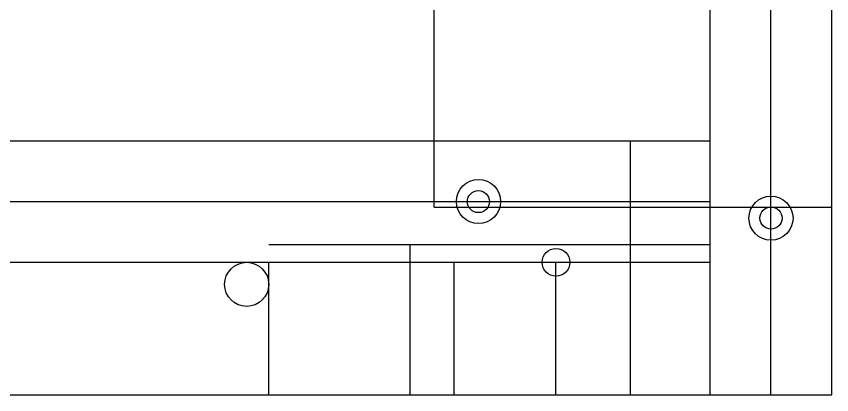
# Model space of a CAD drawing. Header units: inches. Extents: x 0 to 7.94, y 0 to 5.69.
# Drawn here: x 3.321 to 7.938, y 0 to 2.143 of the extents above; entities that cross this region are included whole.
import ezdxf

# ---------------------------------------------------------------- set-up
doc = ezdxf.new("R2010")
doc.units = ezdxf.units.IN
doc.header["$MEASUREMENT"] = 0
for name, color, linetype, lineweight, true_color in [('Battery Packs', 5, 'Continuous', 25, 0x0000ff), ('BoardOutline', 178, 'Continuous', 25, 0x000000), ('Holes', 6, 'Continuous', 25, 0xff00ff), ('Motor', 1, 'Continuous', 25, 0xff0000), ('Struts', 1, 'Continuous', 25, 0xff0000)]:
    doc.layers.add(name, color=color, linetype=linetype, lineweight=lineweight, true_color=true_color)

msp = doc.modelspace()

# ---------------------------------------------------------------- linework, layer by layer
at = {"layer": 'Battery Packs'}
for q in [(5.6875, 4.625), (7.9375, 1.0625)]:
    msp.add_line((5.6875, 1.0625), q, dxfattribs=at)
at = {"layer": 'BoardOutline'}
for p, q in [((7.9375, 0), (7.9375, 5.6875)), ((0, 0), (7.9375, 0))]:
    msp.add_line(p, q, dxfattribs=at)
at = {"layer": 'Holes'}
for centre, radius in [((5.9375, 1.09375), 0.125), ((5.9375, 1.09375), 0.0625), ((7.59375, 1), 0.125), ((7.59375, 1), 0.0625), ((4.625, 0.625), 0.125)]:
    msp.add_circle(centre, radius, dxfattribs=at)
at = {"layer": 'Motor'}
for p, q in [((6.7985, 0), (6.7985, 1.4375)), ((4.75, 0.85), (7.25, 0.85)), ((5.55, 0), (5.55, 0.85)), ((4.75, 0), (4.75, 0.75)), ((5.8, 0), (5.8, 0.75)), ((6.376, 0), (6.376, 0.75))]:
    msp.add_line(p, q, dxfattribs=at)
msp.add_circle((6.376, 0.75), 0.0785, dxfattribs=at)
at = {"layer": 'Struts'}
for p, q in [((7.25, 0), (7.25, 5.6875)), ((7.59375, 0), (7.59375, 5.6875)), ((0, 1.4375), (7.25, 1.4375)), ((0, 1.09375), (7.25, 1.09375)), ((0, 0.75), (7.25, 0.75))]:
    msp.add_line(p, q, dxfattribs=at)

doc.saveas('drawing.dxf')
